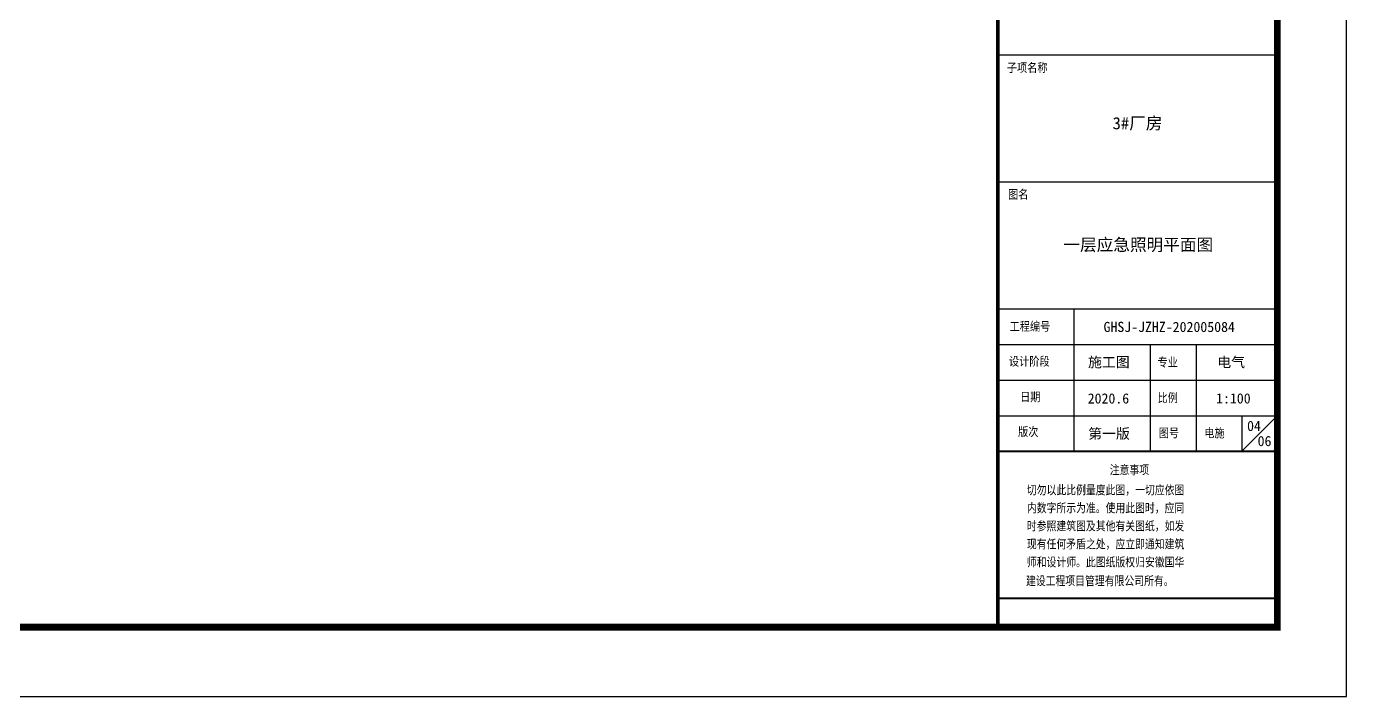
# Model space of a CAD drawing. Extents: x 1728470 to 1835391, y -157368 to 197905.
# Drawn here: x 1789200 to 1817775, y -24012 to -9507 of the extents above; entities that cross this region are included whole.
import ezdxf

# ---------------------------------------------------------------- set-up
doc = ezdxf.new("R2010")
doc.units = 0
doc.header["$LTSCALE"] = 1000
doc.header["$MEASUREMENT"] = 0
for name, color, linetype in [('1', 7, 'CONTINUOUS'), ('PP-PM-TK', 7, 'CONTINUOUS'), ('PUB_TEXT', 7, 'CONTINUOUS'), ('PUB_TITLE', 4, 'CONTINUOUS')]:
    doc.layers.add(name, color=color, linetype=linetype)
doc.styles.add('-黑体', font='simhei.ttf', dxfattribs={"width": 0.8})
doc.styles.add('TQ', font='txt.shx', dxfattribs={"width": 0.8, "bigfont": 'hztxt.shx'})

msp = doc.modelspace()

# ---------------------------------------------------------------- linework, layer by layer
at = {"layer": '1'}
for p, q in [((1810225, -10122), (1816275, -10122)), ((1810225, -12872), (1816275, -12872))]:
    msp.add_line(p, q, dxfattribs=at)
at = {"layer": '1', "color": 4}
for p, q in [((1810225, -15622), (1816275, -15622)), ((1811874, -15622), (1811874, -18702)), ((1810225, -16392), (1816275, -16392)), ((1813525, -16392), (1813525, -18702)), ((1814520, -16392), (1814520, -18702)), ((1810225, -17162), (1816275, -17162)), ((1810225, -17932), (1816275, -17932)), ((1816275, -17932), (1815505, -18702)), ((1815505, -17932), (1815505, -18702))]:
    msp.add_line(p, q, dxfattribs=at)
at = {"layer": '1', "color": 4, "const_width": 44}
msp.add_lwpolyline([(1810225, -18702), (1816275, -18702)], dxfattribs=at)
at = {"layer": 'PP-PM-TK', "color": 4}
for points, const_width in [([(1810225, 37488), (1810225, -22512)], 77), ([(1810225, -21883), (1816275, -21883)], 44)]:
    msp.add_lwpolyline(points, dxfattribs=dict(at, const_width=const_width))
at = {"layer": 'PUB_TITLE'}
msp.add_lwpolyline([(1728675, -24012), (1817775, -24012), (1817775, 38988), (1728675, 38988)], close=True, dxfattribs=at)
at = {"layer": 'PUB_TITLE', "const_width": 150}
msp.add_lwpolyline([(1732425, -22512), (1816275, -22512), (1816275, 37488), (1732425, 37488)], close=True, dxfattribs=at)

# ---------------------------------------------------------------- texts
at = {"layer": 'PUB_TEXT', "color": 2, "style": 'TQ'}
for s, height, p in [('子项名称', 220, (1810422, -10517)), ('图名', 220, (1810448, -13259)), ('工程编号', 220, (1810482, -16117)), ('设计阶段', 220, (1810467, -16872)), ('专业', 220, (1813684, -16891)), ('日期', 220, (1810707, -17642)), ('比例', 220, (1813684, -17661)), ('版次', 220, (1810664, -18397)), ('图号', 220, (1813709, -18422)), ('电施', 220, (1814694, -18423)), ('注意事项', 213, (1812649, -19221)), ('切勿以此比例量度此图，一切应依图', 212.96, (1810855, -19657)), ('内数字所示为准。使用此图时，应同', 212.96, (1810855, -20046)), ('时参照建筑图及其他有关图纸，如发', 212.96, (1810855, -20436)), ('现有任何矛盾之处，应立即通知建筑', 212.96, (1810855, -20827)), ('师和设计师。此图纸版权归安徽国华', 212.96, (1810855, -21217)), ('建设工程项目管理有限公司所有。', 212.96, (1810836, -21623))]:
    msp.add_text(s, height=height, dxfattribs=at).set_placement(p)
at = {"layer": 'PUB_TITLE', "color": 255, "style": '-黑体'}
for s, height, p in [('3#厂房', 264, (1812710, -11734)), ('GHSJ-JZHZ-202005084', 220, (1812514, -16121)), ('施工图', 220, (1812179, -16883)), ('电气', 220, (1814977, -16883)), ('2020.6', 220, (1812171, -17669)), ('1:100', 220, (1814950, -17668)), ('第一版', 220, (1812184, -18430)), ('04', 220, (1815621, -18264)), ('06', 220, (1815849, -18591))]:
    msp.add_text(s, height=height, dxfattribs=at).set_placement(p)
at = {"layer": 'PUB_TITLE', "color": 6, "style": '-黑体'}
msp.add_text('一层应急照明平面图', height=264, dxfattribs=at).set_placement((1811646, -14363))

doc.saveas('drawing.dxf')
